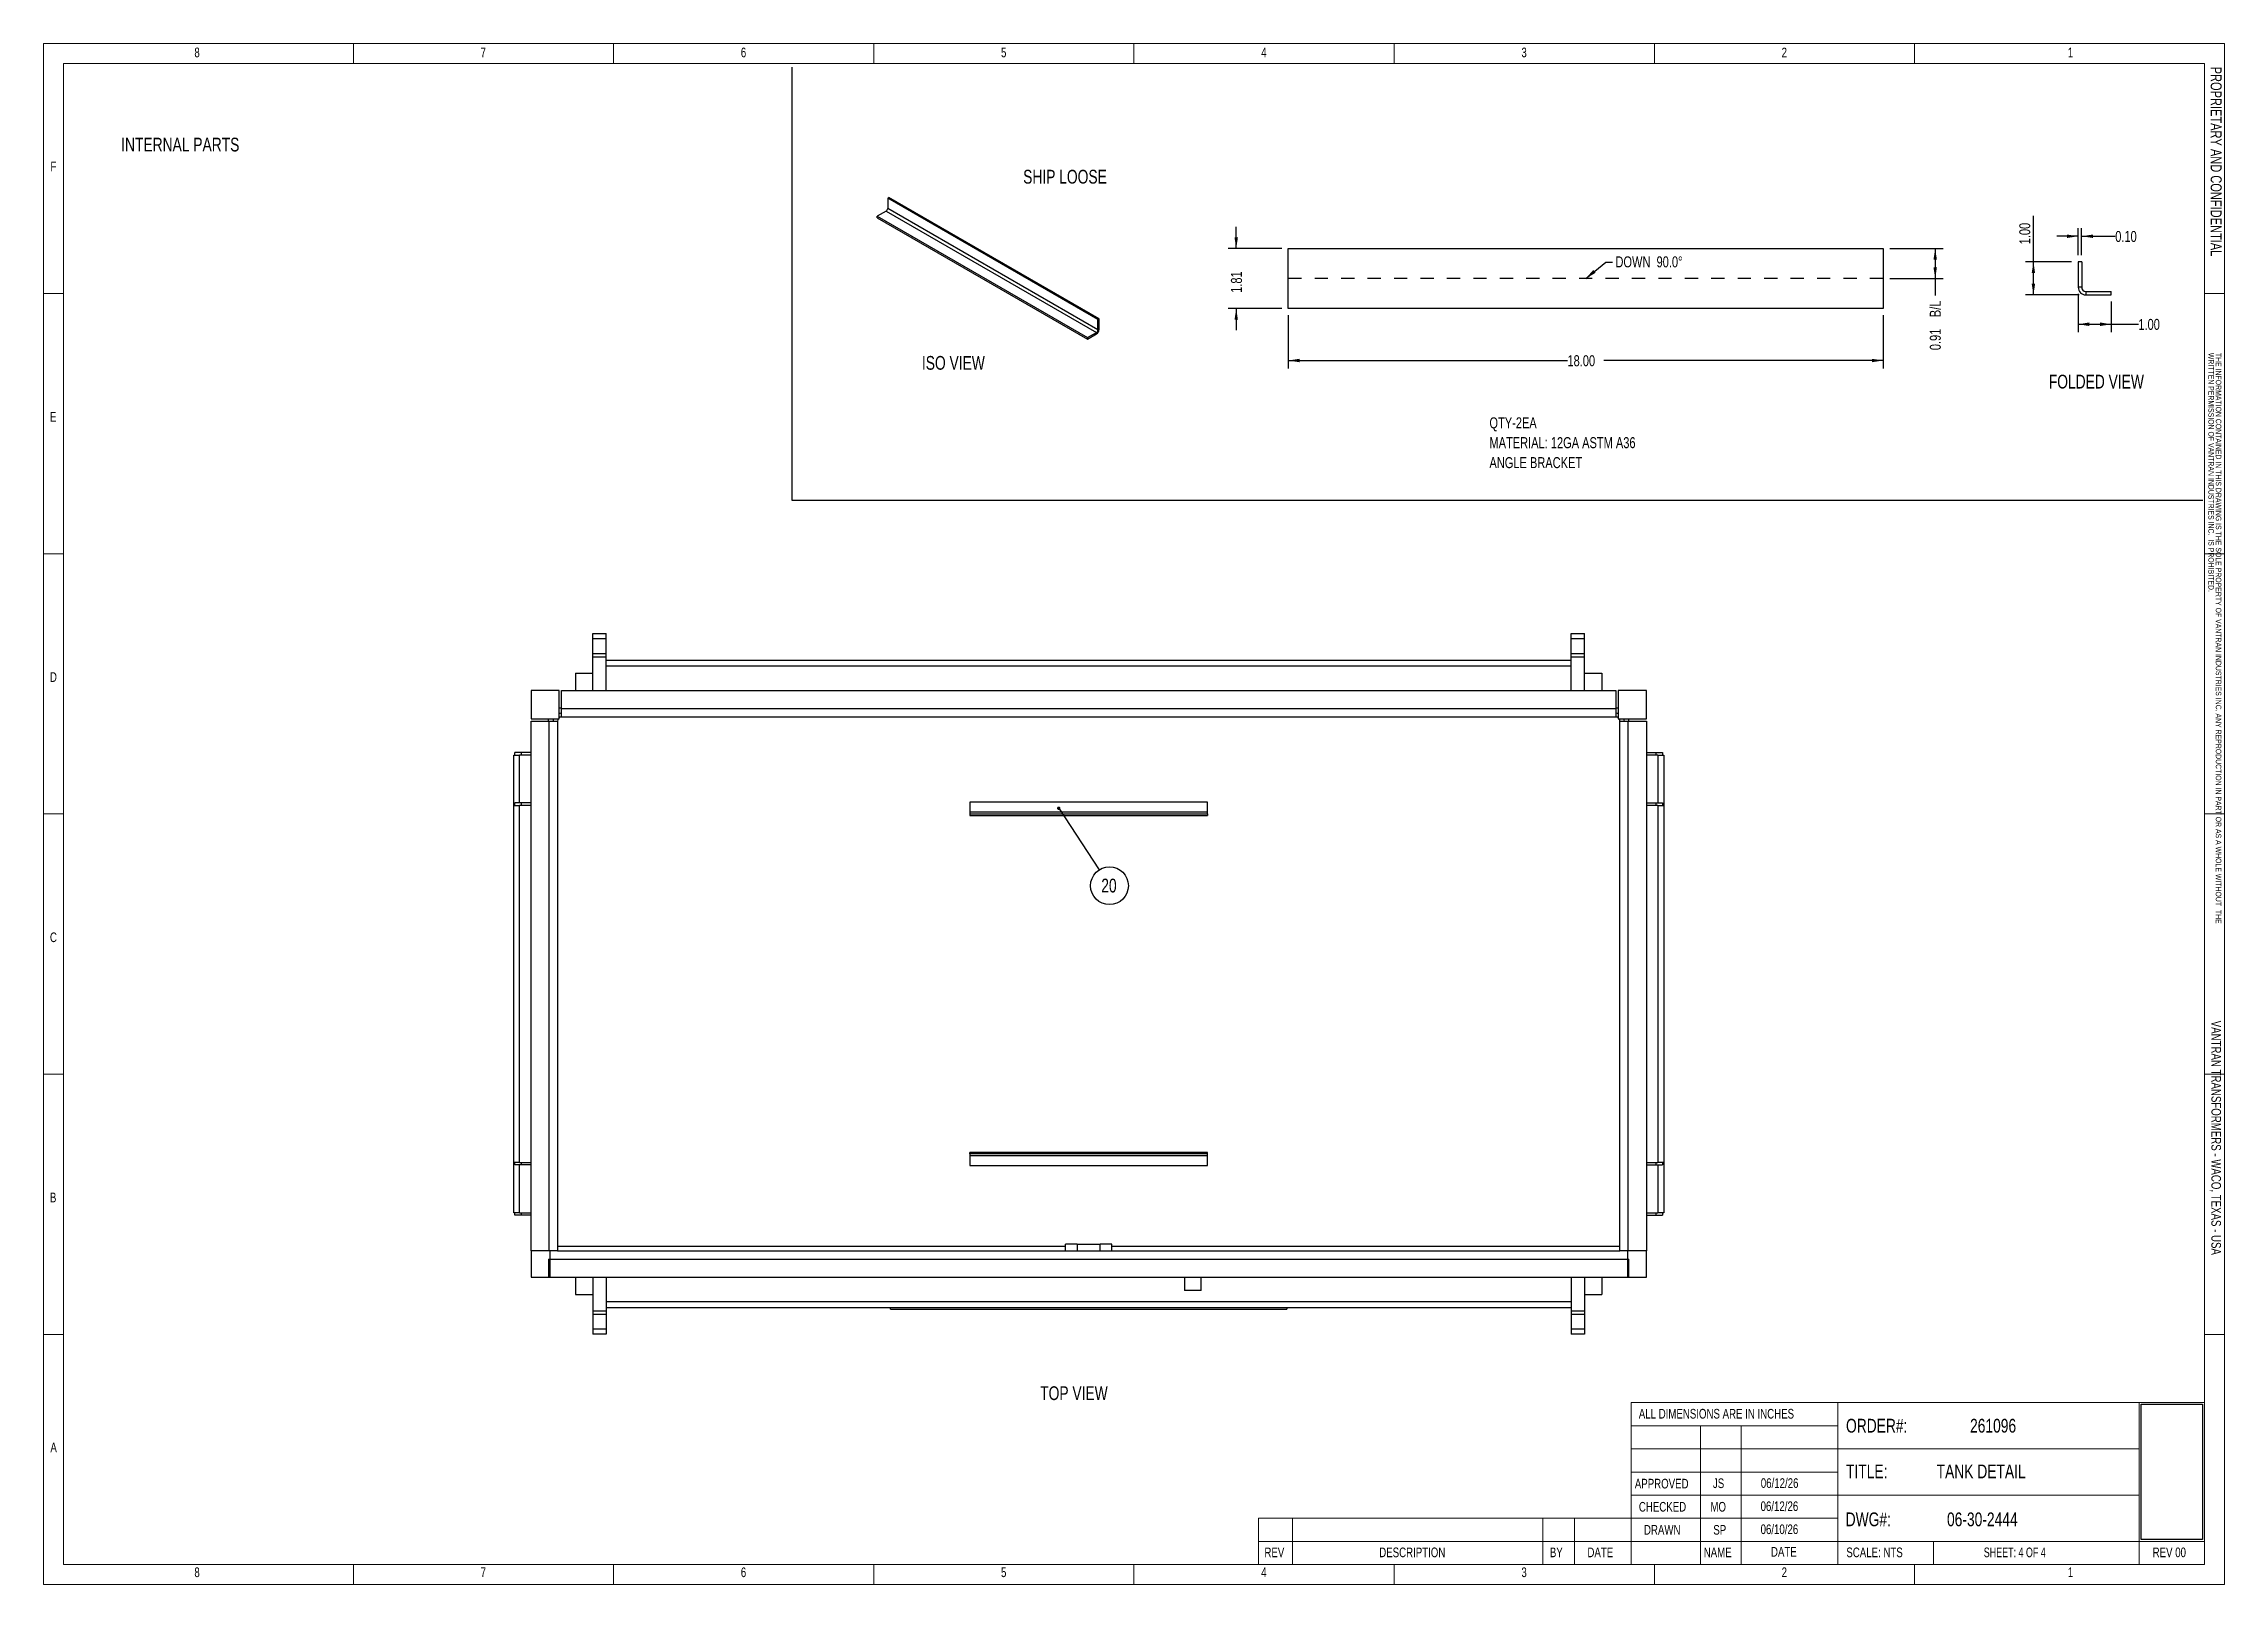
# Model space of a CAD drawing. Header units: inches. Extents: x 0 to 16.5, y 0 to 11.7.
import ezdxf

# ---------------------------------------------------------------- set-up
doc = ezdxf.new("R2010")
doc.units = ezdxf.units.IN
doc.header["$MEASUREMENT"] = 0
doc.linetypes.add('HIDDEN', pattern=[0.075, 0.05, -0.025])
doc.layers.add('FORMAT', color=7, linetype='Continuous')
doc.styles.add('SLDTEXTSTYLE0', font='TXT', dxfattribs={"width": 0.75})
doc.styles.add('SLDTEXTSTYLE1', font='TXT', dxfattribs={"width": 0.692308})
doc.dimstyles.new('SLDDIMSTYLE0', dxfattribs={"dimtxt": 0.18, "dimasz": 0.026142, "dimexe": 0, "dimexo": 0.0625, "dimgap": 0, "dimtad": 0, "dimtih": 1, "dimtoh": 1, "dimdec": 0, "dimrnd": 1e-09, "dimzin": 0, "dimdsep": 46, "dimtxsty": 'Standard', "dimblk1": 'DOT', "dimblk2": 'DOT', "dimsah": 1, "dimcen": 0.09, "dimadec": 0, "dimazin": 0, "dimtfac": 0.026142, "dimtdec": 0, "dimtofl": 0, "dimtmove": 0, "dimatfit": 3, "dimldrblk": 'DOT', "dimfxl": 0, "dimfrac": 2, "dimtolj": 1, "dimtzin": 0, "dimarcsym": 0})
doc.dimstyles.new('SLDDIMSTYLE1', dxfattribs={"dimtxt": 0.084961, "dimasz": 0.084961, "dimexe": 0, "dimexo": 0.0625, "dimgap": 0.02124, "dimtad": 2, "dimlfac": 4, "dimrnd": 1e-09, "dimzin": 4, "dimdsep": 46, "dimtxsty": 'SLDTEXTSTYLE0', "dimsah": 1, "dimcen": 0.09, "dimadec": 0, "dimazin": 1, "dimtfac": 1, "dimtofl": 0, "dimtmove": 0, "dimatfit": 3, "dimfxl": 0, "dimfrac": 2, "dimtolj": 1, "dimtzin": 12, "dimarcsym": 0})
doc.dimstyles.new('SLDDIMSTYLE2', dxfattribs={"dimtxt": 0.084961, "dimasz": 0.084961, "dimexe": 0, "dimexo": 0.0625, "dimgap": 0.02124, "dimtad": 0, "dimlfac": 4, "dimrnd": 1e-09, "dimzin": 4, "dimdsep": 46, "dimtxsty": 'SLDTEXTSTYLE0', "dimsah": 1, "dimcen": 0.09, "dimadec": 0, "dimazin": 1, "dimtfac": 1, "dimtofl": 0, "dimtmove": 0, "dimatfit": 3, "dimfxl": 0, "dimfrac": 2, "dimtolj": 1, "dimtzin": 12, "dimarcsym": 0})
doc.dimstyles.new('SLDDIMSTYLE3', dxfattribs={"dimtxt": 0.084961, "dimasz": 0.084961, "dimexe": 0, "dimexo": 0.0625, "dimgap": 0.02124, "dimtad": 0, "dimlfac": 4, "dimrnd": 1e-09, "dimzin": 0, "dimdsep": 46, "dimtxsty": 'SLDTEXTSTYLE0', "dimsah": 1, "dimcen": 0.09, "dimadec": 0, "dimazin": 0, "dimtfac": 1, "dimtmove": 0, "dimatfit": 0, "dimfxl": 0, "dimfrac": 2, "dimtolj": 1, "dimtzin": 12, "dimarcsym": 0})
doc.dimstyles.new('SLDDIMSTYLE4', dxfattribs={"dimtxt": 0.084961, "dimasz": 0.084961, "dimexe": 0, "dimexo": 0.0625, "dimgap": 0.02124, "dimtad": 0, "dimlfac": 4, "dimrnd": 1e-09, "dimzin": 12, "dimdsep": 46, "dimtxsty": 'SLDTEXTSTYLE0', "dimsah": 1, "dimcen": 0.09, "dimadec": 0, "dimazin": 3, "dimtfac": 1, "dimtmove": 0, "dimatfit": 0, "dimfxl": 0, "dimfrac": 2, "dimtolj": 1, "dimtzin": 12, "dimarcsym": 0})
doc.dimstyles.new('SLDDIMSTYLE5', dxfattribs={"dimtxt": 0.084961, "dimasz": 0.084961, "dimexe": 0, "dimexo": 0.0625, "dimgap": 0.02124, "dimtad": 0, "dimlfac": 4, "dimrnd": 1e-09, "dimdsep": 46, "dimtxsty": 'SLDTEXTSTYLE0', "dimsah": 1, "dimcen": 0.09, "dimadec": 0, "dimazin": 2, "dimtfac": 1, "dimtofl": 0, "dimtmove": 0, "dimatfit": 3, "dimfxl": 0, "dimfrac": 2, "dimtolj": 1, "dimtzin": 12, "dimarcsym": 0})
doc.dimstyles.new('SLDDIMSTYLE6', dxfattribs={"dimtxt": 0.18, "dimasz": 0.084961, "dimexe": 0, "dimexo": 0.0625, "dimgap": 0, "dimtad": 0, "dimtih": 1, "dimtoh": 1, "dimdec": 0, "dimrnd": 1e-09, "dimzin": 0, "dimdsep": 46, "dimtxsty": 'Standard', "dimsah": 1, "dimcen": 0.09, "dimadec": 0, "dimazin": 0, "dimtfac": 0.084961, "dimtdec": 0, "dimtofl": 0, "dimtmove": 0, "dimatfit": 3, "dimfxl": 0, "dimfrac": 2, "dimtolj": 1, "dimtzin": 0, "dimarcsym": 0})
picture_1 = doc.add_image_def('image1.bmp', size_in_pixel=(535, 215))

# ---------------------------------------------------------------- blocks, each defined once
blk = doc.blocks.new('SW_NOTE_0')
at = {"layer": 'FORMAT', "color": 0, "attachment_point": 1, "style": 'SLDTEXTSTYLE0'}
for s, insert, char_height in [('QTY-2EA', (0, 0.107), 0.0833), ('MATERIAL: 12GA ASTM A36', (0, -0.043), 0.08333), ('ANGLE BRACKET', (0, -0.194), 0.08333)]:
    blk.add_mtext(s, dxfattribs=dict(at, insert=insert, char_height=char_height))
blk = doc.blocks.new('SW_NOTE_0_1')
at = {"color": 0, "linetype": 'Continuous', "lineweight": 0, "attachment_point": 1, "rotation": 270, "style": 'SLDTEXTSTYLE0'}
for s, insert, char_height in [('WRITTEN PERMISSION OF VANTRAN INDUSTRIES INC.  IS PROHIBITED.', (-0.002, 0), 0.04167), ('THE INFORMATION CONTAINED IN THIS DRAWING IS THE SOLE PROPERTY OF VANTRAN INDUSTRIES INC. ANY REPRODUCTION IN PART OR AS A WHOLE WITHOUT  THE', (0.054, 0), 0.041667)]:
    blk.add_mtext(s, dxfattribs=dict(at, insert=insert, char_height=char_height))
blk = doc.blocks.new('Drawing View63')
at = {"color": 7, "linetype": 'Continuous', "lineweight": 25}
for p, q in [((-4.475, 4.83125), (-4.475, 4.86875)), ((-4.475, 4.86875), (-4.375, 4.86875)), ((-4.475, 4.71875), (-4.475, 4.83125)), ((-4.475, 4.83125), (-4.375, 4.83125)), ((-4.375, 4.83125), (-4.375, 4.86875)), ((-4.375, 4.71875), (-4.375, 4.83125)), ((2.925, 4.83125), (2.925, 4.86875)), ((2.925, 4.86875), (3.025, 4.86875)), ((2.925, 4.71875), (2.925, 4.83125)), ((2.925, 4.83125), (3.025, 4.83125)), ((3.025, 4.83125), (3.025, 4.86875)), ((3.025, 4.71875), (3.025, 4.83125)), ((-4.475, 4.71875), (-4.375, 4.71875)), ((-4.475, 4.69375), (-4.475, 4.71875)), ((-4.475, 4.69375), (-4.375, 4.69375)), ((-4.475, 4.4375), (-4.475, 4.69375)), ((-4.375, 4.69375), (-4.375, 4.71875)), ((-4.375, 4.4375), (-4.375, 4.69375)), ((-4.375, 4.66875), (2.925, 4.66875)), ((-4.375, 4.625), (2.925, 4.625)), ((2.925, 4.69375), (2.925, 4.71875)), ((2.925, 4.71875), (3.025, 4.71875)), ((2.925, 4.69375), (3.025, 4.69375)), ((2.925, 4.4375), (2.925, 4.69375)), ((3.025, 4.69375), (3.025, 4.71875)), ((3.025, 4.4375), (3.025, 4.69375)), ((-4.60815, 4.56915), (-4.60815, 4.4375)), ((-4.60815, 4.56915), (-4.475, 4.56915)), ((3.025, 4.56875), (3.15815, 4.56875)), ((3.15815, 4.56875), (3.15815, 4.4375)), ((-4.94375, 4.4375), (-4.94375, 4.225)), ((-4.73125, 4.4375), (-4.94375, 4.4375)), ((-4.73125, 4.225), (-4.73125, 4.4375)), ((-4.73125, 4.30625), (-4.7125, 4.30625)), ((-4.7125, 4.4375), (3.2625, 4.4375)), ((-4.7125, 4.3), (-4.7125, 4.4375)), ((3.2625, 4.3), (-4.7125, 4.3)), ((-4.7125, 4.2375), (-4.7125, 4.3)), ((3.2625, 4.4375), (3.2625, 4.3)), ((3.2625, 4.30625), (3.28125, 4.30625)), ((3.2625, 4.3), (3.2625, 4.2375)), ((3.28125, 4.4375), (3.28125, 4.225)), ((3.49375, 4.4375), (3.28125, 4.4375)), ((3.49375, 4.225), (3.49375, 4.4375)), ((-4.94375, 4.225), (-4.73125, 4.225)), ((-4.94375, 4.20625), (-4.80625, 4.20625)), ((-4.94375, 0.2), (-4.94375, 4.20625)), ((-4.8125, 4.20625), (-4.8125, 4.225)), ((-4.80625, 0.2), (-4.80625, 4.20625)), ((-4.80625, 4.20625), (-4.74375, 4.20625)), ((-4.74375, 4.20625), (-4.74375, 0.2)), ((3.2625, 4.2375), (-4.7125, 4.2375)), ((3.28125, 4.225), (3.49375, 4.225)), ((3.29375, 0.2), (3.29375, 4.20625)), ((3.29375, 4.20625), (3.35625, 4.20625)), ((3.35625, 0.2), (3.35625, 4.20625)), ((3.35625, 4.20625), (3.49375, 4.20625)), ((3.3625, 4.20625), (3.3625, 4.225)), ((3.49375, 4.20625), (3.49375, 0.2)), ((-5.065625, 3.95), (-5.065625, 3.96875)), ((-5.015625, 3.96875), (-5.065625, 3.96875)), ((-5.015625, 3.95), (-5.015625, 3.96875)), ((-4.94375, 3.96875), (-5.015625, 3.96875)), ((3.49375, 3.96875), (3.565625, 3.96875)), ((3.565625, 3.96875), (3.565625, 3.95)), ((3.565625, 3.96875), (3.615625, 3.96875)), ((3.615625, 3.96875), (3.615625, 3.95)), ((-5.075, 3.95), (-5.03125, 3.95)), ((-5.075, 3.56875), (-5.075, 3.95)), ((-4.94375, 3.95), (-5.03125, 3.95)), ((-5.03125, 3.5875), (-5.03125, 3.95)), ((3.58125, 3.95), (3.49375, 3.95)), ((3.58125, 3.95), (3.625, 3.95)), ((3.58125, 3.95), (3.58125, 3.5875)), ((3.625, 3.95), (3.625, 3.56875)), ((-5.075, 3.56875), (-5.03125, 3.56875)), ((-5.075, 0.86875), (-5.075, 3.56875)), ((-5.065625, 3.56875), (-5.065625, 3.5875)), ((-5.015625, 3.5875), (-5.065625, 3.5875)), ((-4.94375, 3.56875), (-5.03125, 3.56875)), ((-5.03125, 0.86875), (-5.03125, 3.56875)), ((-5.015625, 3.56875), (-5.015625, 3.5875)), ((-4.94375, 3.5875), (-5.015625, 3.5875)), ((0.175, 3.59375), (-1.625, 3.59375)), ((-1.625, 3.59375), (-1.625, 3.51671)), ((0.175, 3.51671), (-1.625, 3.51671)), ((-1.625, 3.51671), (-1.625, 3.50421)), ((-1.625, 3.50421), (-1.625, 3.49375)), ((-1.625, 3.50421), (0.175, 3.50421)), ((-1.625, 3.49375), (0.175, 3.49375)), ((0.175, 3.51671), (0.175, 3.59375)), ((0.175, 3.50421), (0.175, 3.51671)), ((0.175, 3.50421), (0.175, 3.49375)), ((3.49375, 3.5875), (3.565625, 3.5875)), ((3.58125, 3.56875), (3.49375, 3.56875)), ((3.565625, 3.5875), (3.565625, 3.56875)), ((3.565625, 3.5875), (3.615625, 3.5875)), ((3.58125, 3.56875), (3.58125, 0.86875)), ((3.58125, 3.56875), (3.625, 3.56875)), ((3.615625, 3.5875), (3.615625, 3.56875)), ((3.625, 3.56875), (3.625, 0.86875)), ((-5.03125, 0.86875), (-5.075, 0.86875)), ((-5.075, 0.4875), (-5.075, 0.86875)), ((-5.065625, 0.85), (-5.065625, 0.86875)), ((-5.015625, 0.85), (-5.065625, 0.85)), ((-5.03125, 0.86875), (-4.94375, 0.86875)), ((-5.03125, 0.4875), (-5.03125, 0.85)), ((-5.015625, 0.85), (-5.015625, 0.86875)), ((-4.94375, 0.85), (-5.015625, 0.85)), ((-1.625, 0.93329), (-1.625, 0.94375)), ((0.175, 0.94375), (-1.625, 0.94375)), ((0.175, 0.93329), (-1.625, 0.93329)), ((-1.625, 0.93329), (-1.625, 0.92079)), ((-1.625, 0.92079), (0.175, 0.92079)), ((-1.625, 0.92079), (-1.625, 0.84375)), ((-1.625, 0.84375), (0.175, 0.84375)), ((0.175, 0.93329), (0.175, 0.94375)), ((0.175, 0.92079), (0.175, 0.93329)), ((0.175, 0.84375), (0.175, 0.92079)), ((3.49375, 0.86875), (3.58125, 0.86875)), ((3.49375, 0.85), (3.565625, 0.85)), ((3.565625, 0.86875), (3.565625, 0.85)), ((3.565625, 0.85), (3.615625, 0.85)), ((3.625, 0.86875), (3.58125, 0.86875)), ((3.58125, 0.85), (3.58125, 0.4875)), ((3.615625, 0.86875), (3.615625, 0.85)), ((3.625, 0.86875), (3.625, 0.4875)), ((-5.03125, 0.4875), (-5.075, 0.4875)), ((-5.065625, 0.46875), (-5.065625, 0.4875)), ((-5.015625, 0.46875), (-5.065625, 0.46875)), ((-5.03125, 0.4875), (-4.94375, 0.4875)), ((-5.015625, 0.46875), (-5.015625, 0.4875)), ((-4.94375, 0.46875), (-5.015625, 0.46875)), ((3.49375, 0.4875), (3.58125, 0.4875)), ((3.49375, 0.46875), (3.565625, 0.46875)), ((3.565625, 0.4875), (3.565625, 0.46875)), ((3.565625, 0.46875), (3.615625, 0.46875)), ((3.625, 0.4875), (3.58125, 0.4875)), ((3.615625, 0.4875), (3.615625, 0.46875)), ((-4.94375, 0.2), (-4.94375, 0)), ((-4.8, 0.2), (-4.94375, 0.2)), ((-4.80625, 0.2), (-4.94375, 0.2)), ((-4.8, 0), (-4.8, 0.2)), ((-4.74375, 0.2), (-4.8, 0.2)), ((-0.9, 0.23125), (-4.74375, 0.23125)), ((-4.74375, 0.2), (3.29375, 0.2)), ((-0.9, 0.2), (-0.9, 0.25)), ((-0.8125, 0.25), (-0.9, 0.25)), ((-0.8125, 0.25), (-0.8125, 0.2)), ((-0.8125, 0.25), (-0.6375, 0.25)), ((-0.6375, 0.2), (-0.6375, 0.25)), ((-0.55, 0.25), (-0.6375, 0.25)), ((-0.55, 0.2), (-0.55, 0.25)), ((3.29375, 0.23125), (-0.55, 0.23125)), ((3.35, 0.2), (3.29375, 0.2)), ((3.35, 0.2), (3.35, 0)), ((3.49375, 0.2), (3.35, 0.2)), ((3.49375, 0.2), (3.35625, 0.2)), ((3.49375, 0), (3.49375, 0.2)), ((-4.8125, 0.1375), (3.3625, 0.1375)), ((-4.8125, 0.1375), (-4.8125, 0)), ((-4.8125, 0), (3.3625, 0)), ((-4.60815, 0), (-4.60815, -0.13085)), ((-4.475, 0), (-4.475, -0.25625)), ((-4.375, 0), (-4.375, -0.25625)), ((0, 0), (0, -0.1)), ((0.125, -0.1), (0.125, 0)), ((2.925, 0), (2.925, -0.25625)), ((3.025, 0), (3.025, -0.25625)), ((3.15815, 0), (3.15815, -0.13125)), ((3.35, 0), (3.49375, 0)), ((3.3625, 0), (3.3625, 0.1375)), ((-4.94375, 0), (-4.8, 0)), ((-4.60815, -0.13085), (-4.475, -0.13085)), ((0.125, -0.1), (0, -0.1)), ((3.025, -0.13125), (3.15815, -0.13125)), ((-4.375, -0.25625), (-4.475, -0.25625)), ((-4.475, -0.25625), (-4.475, -0.28125)), ((-4.375, -0.28125), (-4.475, -0.28125)), ((-4.475, -0.28125), (-4.475, -0.39375)), ((2.925, -0.1875), (-4.375, -0.1875)), ((2.925, -0.23125), (-4.375, -0.23125)), ((-4.375, -0.25625), (-4.375, -0.28125)), ((-4.375, -0.28125), (-4.375, -0.39375)), ((-2.225, -0.24171), (-2.225, -0.23125)), ((-2.225, -0.24171), (0.775, -0.24171)), ((0.775, -0.23125), (0.775, -0.24171)), ((3.025, -0.25625), (2.925, -0.25625)), ((2.925, -0.25625), (2.925, -0.28125)), ((3.025, -0.28125), (2.925, -0.28125)), ((2.925, -0.28125), (2.925, -0.39375)), ((3.025, -0.25625), (3.025, -0.28125)), ((3.025, -0.28125), (3.025, -0.39375)), ((-4.375, -0.39375), (-4.475, -0.39375)), ((-4.475, -0.39375), (-4.475, -0.43125)), ((-4.375, -0.43125), (-4.475, -0.43125)), ((-4.375, -0.39375), (-4.375, -0.43125)), ((3.025, -0.39375), (2.925, -0.39375)), ((2.925, -0.39375), (2.925, -0.43125)), ((3.025, -0.43125), (2.925, -0.43125)), ((3.025, -0.39375), (3.025, -0.43125))]:
    blk.add_line(p, q, dxfattribs=at)
at = {"color": 7, "linetype": 'Continuous', "lineweight": 25, "flags": 128}
for points in [[(-4.775, 4.20625), (-4.774231, 4.216027), (-4.772121, 4.225)], [(-4.73125, 4.265871), (-4.722277, 4.267981), (-4.7125, 4.26875)], [(3.2625, 4.26875), (3.272277, 4.267981), (3.28125, 4.265871)], [(3.322121, 4.225), (3.324231, 4.216027), (3.325, 4.20625)]]:
    blk.add_lwpolyline(points, dxfattribs=at)
at = {"color": 7, "linetype": 'Continuous', "lineweight": 25}
for centre, start, end in [((-4.7125, 4.20625), 143.1301024, 180), ((-4.7125, 4.20625), 90, 126.8698976), ((3.2625, 4.20625), 53.1301024, 90), ((3.2625, 4.20625), 0, 36.8698976)]:
    blk.add_arc(centre, 0.03125, start, end, dxfattribs=at)
blk = doc.blocks.new('SW_NOTE_0_2')
at = {"layer": 'FORMAT', "color": 0}
blk.add_circle((0.078, -0.119), 0.143, dxfattribs=at)
at = {"layer": 'FORMAT', "color": 0, "insert": (0.074, -0.066), "char_height": 0.1042, "attachment_point": 2, "style": 'SLDTEXTSTYLE0'}
blk.add_mtext('20', dxfattribs=at)
blk = doc.blocks.new('_Dot')
at = {"color": 0, "linetype": 'ByBlock', "lineweight": -2}
blk.add_line((-0.5, 0), (-1, 0), dxfattribs=at)
at = {"color": 0, "linetype": 'ByBlock', "const_width": 0.5}
blk.add_lwpolyline([(-0.25, 0, 1), (0.25, 0, 1)], format="xyb", close=True, dxfattribs=at)
blk = doc.blocks.new('Drawing View65')
at = {"color": 7, "linetype": 'Continuous', "lineweight": 25}
for p, q in [((-0.25, 0.25), (-0.25, 0.0574)), ((-0.22385, 0.25), (-0.25, 0.25)), ((-0.22385, 0.25), (-0.22385, 0.0574)), ((-0.22385, 0.0574), (-0.25, 0.0574)), ((-0.1926, 0.02615), (-0.1926, 0)), ((-0.1926, 0.02615), (0, 0.02615)), ((-0.1926, 0), (0, 0)), ((0, 0), (0, 0.02615))]:
    blk.add_line(p, q, dxfattribs=at)
for radius in [0.0574, 0.03125]:
    blk.add_arc((-0.1926, 0.0574), radius, 180, 270, dxfattribs=at)
blk = doc.blocks.new('_D')
at = {"layer": 'FORMAT'}
for p, q in [((15.072, 10.023), (15.072, 10.372)), ((15.361, 10.023), (15.012, 10.023)), ((15.072, 9.773), (15.072, 10.023)), ((15.418, 9.773), (15.012, 9.773))]:
    blk.add_line(p, q, dxfattribs=at)
for points in [[(15.072, 10.023), (15.059, 9.938), (15.085, 9.938)], [(15.072, 9.773), (15.085, 9.858), (15.059, 9.858)]]:
    blk.add_solid(points, dxfattribs=at)
at = {"layer": 'FORMAT', "insert": (14.965, 10.156), "char_height": 0.0833, "attachment_point": 1, "rotation": 90, "style": 'SLDTEXTSTYLE0'}
blk.add_mtext('1.00', dxfattribs=at)
blk = doc.blocks.new('_D_1')
at = {"layer": 'FORMAT'}
for p, q in [((15.411, 9.781), (15.411, 9.491)), ((15.661, 9.723), (15.661, 9.491)), ((15.411, 9.551), (15.661, 9.551)), ((15.661, 9.551), (15.866, 9.551))]:
    blk.add_line(p, q, dxfattribs=at)
for points in [[(15.411, 9.551), (15.496, 9.538), (15.496, 9.565)], [(15.661, 9.551), (15.576, 9.565), (15.576, 9.538)]]:
    blk.add_solid(points, dxfattribs=at)
at = {"layer": 'FORMAT', "insert": (15.866, 9.592), "char_height": 0.0833, "attachment_point": 1, "style": 'SLDTEXTSTYLE0'}
blk.add_mtext('1.00', dxfattribs=at)
blk = doc.blocks.new('_D_2')
at = {"layer": 'FORMAT'}
for p, q in [((15.411, 10.073), (15.411, 10.277)), ((15.437, 10.073), (15.437, 10.277)), ((15.411, 10.217), (15.248, 10.217)), ((15.437, 10.217), (15.691, 10.217))]:
    blk.add_line(p, q, dxfattribs=at)
for points in [[(15.411, 10.217), (15.326, 10.23), (15.326, 10.204)], [(15.437, 10.217), (15.522, 10.204), (15.522, 10.23)]]:
    blk.add_solid(points, dxfattribs=at)
at = {"layer": 'FORMAT', "insert": (15.691, 10.257), "char_height": 0.0833, "attachment_point": 1, "style": 'SLDTEXTSTYLE0'}
blk.add_mtext('0.10', dxfattribs=at)
blk = doc.blocks.new('Drawing View66')
at = {"color": 7, "linetype": 'Continuous', "lineweight": 25}
for p, q in [((-1.512, 1.066), (-1.503, 1.072)), ((0.079, 0.148), (-1.512, 1.066)), ((-1.512, 1.066), (-1.512, 0.988)), ((0.088, 0.153), (-1.503, 1.072)), ((-1.523, 0.968), (-1.591, 0.929)), ((-1.591, 0.918), (-1.591, 0.929)), ((-1.591, 0.929), (0, 0.011)), ((-1.591, 0.918), (0, 0)), ((-1.523, 0.968), (0.068, 0.05)), ((0.079, 0.069), (-1.512, 0.988)), ((0, 0.011), (0.068, 0.05)), ((0, 0), (0.068, 0.039)), ((0, 0), (0, 0.011)), ((0.068, 0.05), (0.068, 0.039)), ((0.079, 0.148), (0.088, 0.153)), ((0.079, 0.069), (0.079, 0.148)), ((0.079, 0.069), (0.088, 0.074)), ((0.088, 0.074), (0.088, 0.153))]:
    blk.add_line(p, q, dxfattribs=at)
for centre, radius in [((-1.536, 0.989), 0.024), ((0.044, 0.076), 0.0441), ((0.055, 0.07), 0.024)]:
    blk.add_arc(centre, radius, 302.6055, 357.3945, dxfattribs=at)
blk = doc.blocks.new('Drawing View77')
at = {"color": 7, "linetype": 'Continuous', "lineweight": 25}
for p, q in [((-4.5, 0.453125), (0, 0.453125)), ((-4.5, 0), (-4.5, 0.453125)), ((0, 0.453125), (0, 0)), ((0, 0), (-4.5, 0))]:
    blk.add_line(p, q, dxfattribs=at)
blk = doc.blocks.new('_D_3')
at = {"layer": 'FORMAT'}
for p, q in [((9.041, 10.124), (9.041, 10.287)), ((9.385, 10.124), (8.981, 10.124)), ((9.385, 9.67), (8.981, 9.67)), ((9.041, 9.67), (9.041, 9.507))]:
    blk.add_line(p, q, dxfattribs=at)
for points in [[(9.041, 10.124), (9.054, 10.208), (9.028, 10.208)], [(9.041, 9.67), (9.028, 9.585), (9.054, 9.585)]]:
    blk.add_solid(points, dxfattribs=at)
at = {"layer": 'FORMAT', "insert": (9.001, 9.789), "char_height": 0.0833, "attachment_point": 1, "rotation": 90, "style": 'SLDTEXTSTYLE0'}
blk.add_mtext('1.81', dxfattribs=at)
blk = doc.blocks.new('_D_4')
at = {"layer": 'FORMAT'}
for p, q in [((13.985, 10.124), (14.389, 10.124)), ((14.329, 10.124), (14.329, 9.897)), ((13.985, 9.897), (14.389, 9.897)), ((14.329, 9.897), (14.329, 9.769))]:
    blk.add_line(p, q, dxfattribs=at)
for points in [[(14.329, 10.124), (14.316, 10.039), (14.342, 10.039)], [(14.329, 9.897), (14.342, 9.982), (14.316, 9.982)]]:
    blk.add_solid(points, dxfattribs=at)
at = {"layer": 'FORMAT', "char_height": 0.0833, "attachment_point": 1, "rotation": 90, "style": 'SLDTEXTSTYLE0'}
for s, insert in [('B/L', (14.288, 9.605)), ('0.91', (14.288, 9.355))]:
    blk.add_mtext(s, dxfattribs=dict(at, insert=insert))
blk = doc.blocks.new('_D_5')
at = {"layer": 'FORMAT'}
for p, q in [((9.435, 9.62), (9.435, 9.217)), ((13.935, 9.62), (13.935, 9.217)), ((9.435, 9.277), (11.547, 9.277)), ((13.935, 9.277), (11.823, 9.277))]:
    blk.add_line(p, q, dxfattribs=at)
for points in [[(9.435, 9.277), (9.52, 9.264), (9.52, 9.29)], [(13.935, 9.277), (13.85, 9.29), (13.85, 9.264)]]:
    blk.add_solid(points, dxfattribs=at)
at = {"layer": 'FORMAT', "insert": (11.547, 9.317), "char_height": 0.0833, "attachment_point": 1, "style": 'SLDTEXTSTYLE0'}
blk.add_mtext('18.00', dxfattribs=at)

msp = doc.modelspace()

# ---------------------------------------------------------------- linework, layer by layer
at = {"color": 7, "linetype": 'Continuous', "lineweight": 18}
for p, q in [((0.0187, 0.0187), (0.0187, 11.6742)), ((0.0187, 11.6742), (16.5167, 11.6742)), ((2.3622, 11.5242), (2.3622, 11.6742)), ((4.3307, 11.5242), (4.3307, 11.6742)), ((6.2992, 11.5242), (6.2992, 11.6742)), ((8.2677, 11.5242), (8.2677, 11.6742)), ((8.2677, 11.6443), (8.2677, 11.5242)), ((10.2362, 11.5242), (10.2362, 11.6742)), ((12.2047, 11.5242), (12.2047, 11.6742)), ((14.1732, 11.5242), (14.1732, 11.6742)), ((16.5167, 11.6742), (16.5167, 0.0187)), ((0.1687, 0.1687), (0.1687, 11.5242)), ((0.1687, 11.5242), (16.3667, 11.5242)), ((16.3667, 11.5242), (16.3667, 0.1687)), ((0.1687, 9.7835), (0.0187, 9.7835)), ((16.3667, 9.7835), (16.5167, 9.7835)), ((0.1687, 7.815), (0.0187, 7.815)), ((16.3667, 7.815), (16.5167, 7.815)), ((0.1687, 5.8465), (0.0187, 5.8465)), ((0.0487, 5.8465), (0.1687, 5.8465)), ((16.4868, 5.8465), (16.3667, 5.8465)), ((16.3667, 5.8465), (16.5167, 5.8465)), ((16.3917, 5.8465), (16.5017, 5.8465)), ((0.1687, 3.878), (0.0187, 3.878)), ((16.3667, 3.878), (16.5167, 3.878)), ((0.1687, 1.9094), (0.0187, 1.9094)), ((16.3667, 1.9094), (16.5167, 1.9094)), ((16.3667, 1.3935), (12.0289, 1.3935)), ((12.0289, 0.1685), (12.0289, 1.3935)), ((13.5931, 1.3935), (13.5931, 0.1685)), ((15.8716, 1.3935), (15.8716, 0.1685)), ((13.5931, 1.2185), (12.0289, 1.2185)), ((12.553, 0.1685), (12.553, 1.2185)), ((12.8611, 0.1685), (12.8611, 1.2185)), ((15.8716, 1.0435), (12.0289, 1.0435)), ((13.5931, 0.8685), (12.0289, 0.8685)), ((15.8716, 0.6935), (12.0289, 0.6935)), ((13.5931, 0.5185), (9.2093, 0.5185)), ((9.2093, 0.1685), (9.2093, 0.5185)), ((9.4658, 0.1685), (9.4658, 0.5185)), ((11.3607, 0.1685), (11.3607, 0.5185)), ((11.6004, 0.1685), (11.6004, 0.5185)), ((16.3667, 0.3435), (9.2093, 0.3435)), ((14.3157, 0.3435), (14.3157, 0.1685)), ((16.3667, 0.1687), (0.1687, 0.1687)), ((2.3622, 0.1687), (2.3622, 0.0187)), ((4.3307, 0.1687), (4.3307, 0.0187)), ((6.2992, 0.1687), (6.2992, 0.0187)), ((8.2677, 0.0487), (8.2677, 0.1687)), ((8.2677, 0.1687), (8.2677, 0.0187)), ((10.2362, 0.1687), (10.2362, 0.0187)), ((12.2047, 0.1687), (12.2047, 0.0187)), ((14.1732, 0.1687), (14.1732, 0.0187)), ((16.5167, 0.0187), (0.0187, 0.0187))]:
    msp.add_line(p, q, dxfattribs=at)
at = {"color": 7, "linetype": 'HIDDEN'}
msp.add_line((13.935, 9.897), (9.435, 9.897), dxfattribs=at)
at = {"layer": 'FORMAT', "linetype": 'Continuous'}
for p, q in [((5.6791, 11.4949), (5.6791, 8.2198)), ((5.6791, 8.2198), (16.3536, 8.2198))]:
    msp.add_line(p, q, dxfattribs=at)

# ---------------------------------------------------------------- block references
at = {"color": 7, "linetype": 'Continuous', "lineweight": 25}
for name, p in [('Drawing View66', (7.9162, 9.4389)), ('Drawing View77', (13.935, 9.6704)), ('Drawing View65', (15.6609, 9.7733)), ('Drawing View63', (8.6499, 2.3425))]:
    msp.add_blockref(name, p, dxfattribs=at)
at = {"color": 7, "linetype": 'Continuous', "lineweight": 0}
msp.add_blockref('SW_NOTE_0_1', (16.4396, 9.335), dxfattribs=at)
at = {"layer": 'FORMAT'}
for name, p in [('SW_NOTE_0', (10.9567, 8.7402)), ('SW_NOTE_0_2', (8.0042, 5.4231))]:
    msp.add_blockref(name, p, dxfattribs=at)

# ---------------------------------------------------------------- texts
at = {"color": 7, "linetype": 'Continuous', "lineweight": 0}
for s, insert, char_height, attachment_point, style in [('8', (1.1796, 11.644), 0.0729, 2, 'SLDTEXTSTYLE0'), ('7', (3.345, 11.644), 0.0729, 2, 'SLDTEXTSTYLE0'), ('6', (5.3135, 11.644), 0.0729, 2, 'SLDTEXTSTYLE0'), ('5', (7.282, 11.644), 0.0729, 2, 'SLDTEXTSTYLE0'), ('4', (9.2505, 11.644), 0.0729, 2, 'SLDTEXTSTYLE0'), ('3', (11.219, 11.644), 0.0729, 2, 'SLDTEXTSTYLE0'), ('2', (13.1875, 11.644), 0.0729, 2, 'SLDTEXTSTYLE0'), ('1', (15.3529, 11.644), 0.0729, 2, 'SLDTEXTSTYLE0'), ('F', (0.0704, 10.7821), 0.0729, 1, 'SLDTEXTSTYLE0'), ('DOWN  90.0°', (11.91, 10.065), 0.083333, 1, 'SLDTEXTSTYLE0'), ('E', (0.0666, 8.8873), 0.0729, 1, 'SLDTEXTSTYLE0'), ('D', (0.0666, 6.9188), 0.0729, 1, 'SLDTEXTSTYLE0'), ('C', (0.0666, 4.9503), 0.0729, 1, 'SLDTEXTSTYLE0'), ('B', (0.0666, 2.9818), 0.0729, 1, 'SLDTEXTSTYLE0'), ('ORDER#:', (13.6542, 1.2711), 0.10417, 1, 'SLDTEXTSTYLE0'), ('261096', (14.5926, 1.2711), 0.10417, 1, 'SLDTEXTSTYLE0'), ('A', (0.0701, 1.0916), 0.0729, 1, 'SLDTEXTSTYLE0'), ('TITLE:', (13.6542, 0.9253), 0.10417, 1, 'SLDTEXTSTYLE0'), ('TANK DETAIL', (14.3399, 0.9253), 0.104167, 1, 'SLDTEXTSTYLE0'), ('CHECKED', (12.0872, 0.6423), 0.07292, 1, 'SLDTEXTSTYLE0'), ('MO', (12.6285, 0.6423), 0.07292, 1, 'SLDTEXTSTYLE0'), ('06/12/26', (13.0081, 0.6465), 0.07292, 1, 'SLDTEXTSTYLE0'), ('DWG#:', (13.6516, 0.5628), 0.10417, 1, 'SLDTEXTSTYLE0'), ('06-30-2444', (14.4183, 0.5628), 0.10417, 1, 'SLDTEXTSTYLE0'), ('DRAWN', (12.1258, 0.4679), 0.07292, 1, 'SLDTEXTSTYLE0'), ('SP', (12.6504, 0.4679), 0.07292, 1, 'SLDTEXTSTYLE0'), ('06/10/26', (13.0081, 0.4722), 0.07292, 1, 'SLDTEXTSTYLE0'), ('REV', (9.2544, 0.2973), 0.07292, 1, 'SLDTEXTSTYLE0'), ('DESCRIPTION', (10.123, 0.2973), 0.072917, 1, 'SLDTEXTSTYLE0'), ('BY', (11.4139, 0.2973), 0.07292, 1, 'SLDTEXTSTYLE0'), ('DATE', (11.6979, 0.2973), 0.07292, 1, 'SLDTEXTSTYLE0'), ('NAME', (12.5779, 0.2973), 0.07292, 1, 'SLDTEXTSTYLE0'), ('DATE', (13.0866, 0.3016), 0.07292, 1, 'SLDTEXTSTYLE0'), ('SCALE: NTS', (13.6568, 0.2973), 0.07292, 1, 'SLDTEXTSTYLE0'), ('SHEET: 4 OF 4', (14.6964, 0.2973), 0.072917, 1, 'SLDTEXTSTYLE1'), ('REV 00', (15.974, 0.2973), 0.07292, 1, 'SLDTEXTSTYLE0'), ('8', (1.1796, 0.1468), 0.0729, 2, 'SLDTEXTSTYLE0'), ('7', (3.345, 0.1468), 0.0729, 2, 'SLDTEXTSTYLE0'), ('6', (5.3135, 0.1468), 0.0729, 2, 'SLDTEXTSTYLE0'), ('5', (7.282, 0.1468), 0.0729, 2, 'SLDTEXTSTYLE0'), ('4', (9.2505, 0.1468), 0.0729, 2, 'SLDTEXTSTYLE0'), ('3', (11.219, 0.1468), 0.0729, 2, 'SLDTEXTSTYLE0'), ('2', (13.1875, 0.1468), 0.0729, 2, 'SLDTEXTSTYLE0'), ('1', (15.3529, 0.1468), 0.0729, 2, 'SLDTEXTSTYLE0')]:
    msp.add_mtext(s, dxfattribs=dict(at, insert=insert, char_height=char_height, attachment_point=attachment_point, style=style))
at = {"color": 7, "linetype": 'Continuous', "lineweight": 0, "rotation": 270, "style": 'SLDTEXTSTYLE0'}
for s, insert, char_height, attachment_point in [('PROPRIETARY AND CONFIDENTIAL', (16.4963, 11.4998), 0.083333, 1), ('VANTRAN TRANSFORMERS - WACO, TEXAS - USA', (16.4913, 3.3969), 0.072917, 2)]:
    msp.add_mtext(s, dxfattribs=dict(at, insert=insert, char_height=char_height, attachment_point=attachment_point))
at = {"layer": 'FORMAT', "attachment_point": 1, "style": 'SLDTEXTSTYLE0'}
for s, insert, char_height in [('INTERNAL PARTS', (0.6056, 10.9627), 0.104167), ('SHIP LOOSE', (7.4292, 10.7195), 0.10417), ('ISO VIEW', (6.6632, 9.3113), 0.10417), ('FOLDED VIEW', (15.1883, 9.1694), 0.104167), ('TOP VIEW', (7.5581, 1.5172), 0.10417), ('ALL DIMENSIONS ARE IN INCHES', (12.0867, 1.3462), 0.072917), ('06/12/26', (13.0097, 0.8215), 0.07292), ('APPROVED', (12.0566, 0.8173), 0.07292), ('JS', (12.6474, 0.8202), 0.07292)]:
    msp.add_mtext(s, dxfattribs=dict(at, insert=insert, char_height=char_height))

# ---------------------------------------------------------------- dimensions: what is measured, and where the dimension line sits
at = {"layer": 'FORMAT'}
for base, p1, p2, dimstyle, picture, middle in [((9.0413, 10.1235), (9.435, 9.6704), (9.435, 10.1235), 'SLDDIMSTYLE4', '_D_3', (9.0413, 9.897)), ((15.0721, 10.0233), (15.4683, 9.7733), (15.4109, 10.0233), 'SLDDIMSTYLE1', '_D', (15.0721, 10.2639))]:
    dim = msp.add_linear_dim(base=base, p1=p1, p2=p2, angle=90, dimstyle=dimstyle, dxfattribs=at)
    dim.commit()
    dim.dimension.update_dxf_attribs({"geometry": picture, "text_midpoint": middle, "dimtype": 160})
for base, p1, p2, dimstyle, picture, middle in [((15.437, 10.2167), (15.4109, 10.0233), (15.437, 10.0233), 'SLDDIMSTYLE3', '_D_2', (15.7986, 10.2167)), ((15.6609, 9.5515), (15.4109, 9.8307), (15.6609, 9.7733), 'SLDDIMSTYLE2', '_D_1', (15.9737, 9.5515)), ((9.435, 9.2767), (13.935, 9.6704), (9.435, 9.6704), 'SLDDIMSTYLE2', '_D_5', (11.685, 9.2767))]:
    dim = msp.add_linear_dim(base=base, p1=p1, p2=p2, dimstyle=dimstyle, dxfattribs=at)
    dim.commit()
    dim.dimension.update_dxf_attribs({"geometry": picture, "text_midpoint": middle, "dimtype": 160})
dim = msp.add_linear_dim(base=(14.3287, 9.897), p1=(13.935, 10.1235), p2=(13.935, 9.897), angle=90, text='<> B/L', dimstyle='SLDDIMSTYLE5', dxfattribs=at)
dim.commit()
dim.dimension.update_dxf_attribs({"geometry": '_D_4', "text_midpoint": (14.3287, 9.5619), "dimtype": 160})

# ---------------------------------------------------------------- pictures from other files: only their frames are drawn
image = msp.add_image(picture_1, insert=(15.8865, 1.3828), size_in_units=(1.0249, 0.4659), rotation=-90)
image.dxf.flags = 7

# ---------------------------------------------------------------- leaders
at = {"color": 7, "linetype": 'Continuous', "lineweight": 0}
msp.add_leader([(11.685, 9.897), (11.8372, 10.0213), (11.8872, 10.0213)], dimstyle='SLDDIMSTYLE6', dxfattribs=at)
at = {"layer": 'FORMAT'}
msp.add_leader([(7.6986, 5.8901), (8.0042, 5.4231)], dimstyle='SLDDIMSTYLE0', dxfattribs=at)

doc.saveas('drawing.dxf')
